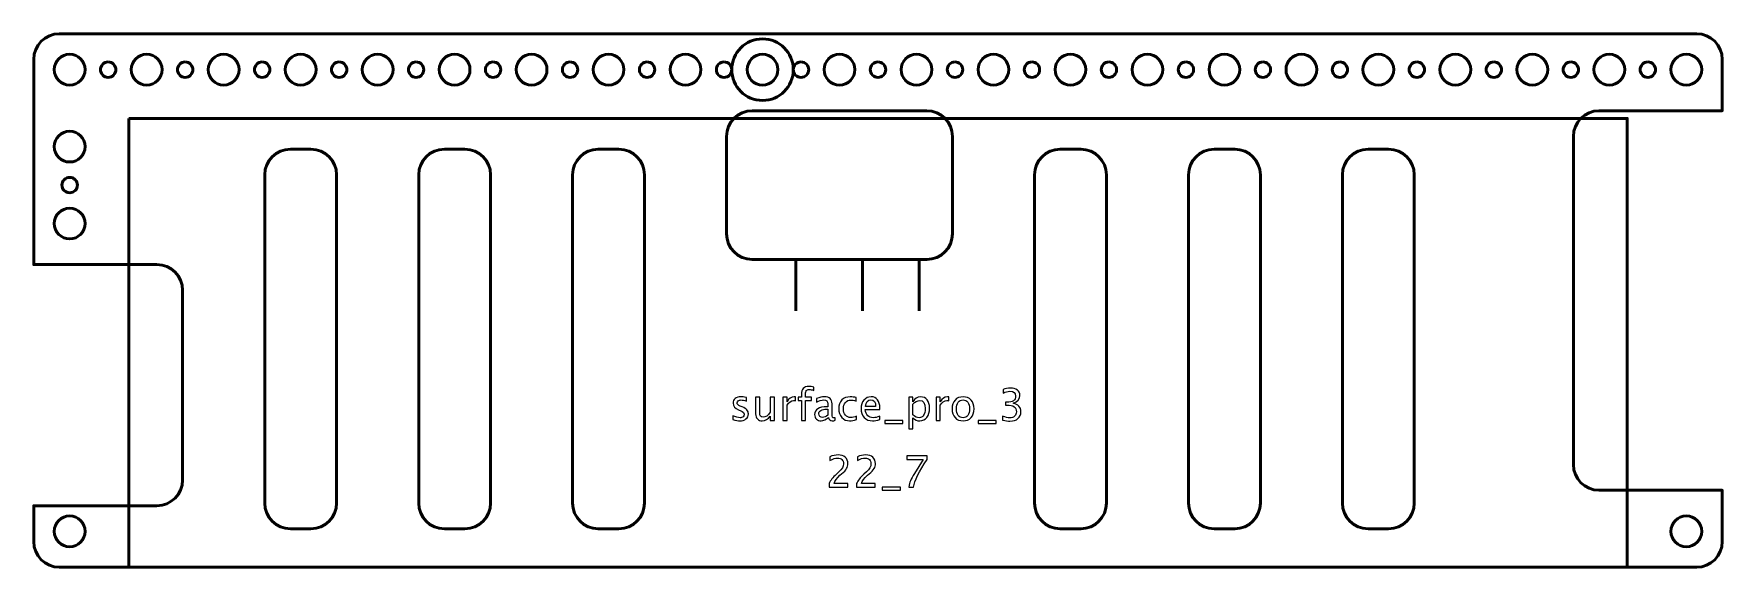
# Model space of a CAD drawing. Header units: centimetres. Extents: x -16.4 to 16.4, y -5.2 to 5.2.
import ezdxf

# ---------------------------------------------------------------- set-up
doc = ezdxf.new("R2010")
doc.units = ezdxf.units.CM
doc.header["$MEASUREMENT"] = 0
doc.layers.add('Layer 1', color=7, linetype='Continuous')

msp = doc.modelspace()

# ---------------------------------------------------------------- linework, layer by layer
at = {"layer": 'Layer 1', "color": 4, "lineweight": 53}
msp.add_ellipse((-2.24999, 4.49999), major_axis=(0, 0.60001), ratio=1, dxfattribs=at)
at = {"layer": 'Layer 1', "lineweight": 53}
for centre, major_axis in [((-15.74999, 4.49999), (0, 0.30001)), ((-15, 4.5), (0, 0.15)), ((-14.24999, 4.49999), (0, 0.30001)), ((-13.5, 4.5), (0, 0.15)), ((-12.74999, 4.49999), (0, 0.30001)), ((-12, 4.5), (0, 0.15)), ((-11.24999, 4.49999), (0, 0.30001)), ((-10.5, 4.5), (0, 0.15)), ((-9.74999, 4.49999), (0, 0.30001)), ((-9, 4.5), (0, 0.15)), ((-8.24999, 4.49999), (0, 0.30001)), ((-7.5, 4.5), (0, 0.15)), ((-6.74999, 4.49999), (0, 0.30001)), ((-6, 4.5), (0, 0.15)), ((-5.24999, 4.49999), (0, 0.30001)), ((-4.5, 4.5), (0, 0.15)), ((-3.74999, 4.49999), (0, 0.30001)), ((-3, 4.5), (0, 0.15)), ((-2.24999, 4.49999), (0, 0.30001)), ((-1.5, 4.5), (0, 0.15)), ((-0.74999, 4.49999), (0, 0.30001)), ((0, 4.5), (0, 0.15)), ((0.75001, 4.49999), (0, 0.30001)), ((1.5, 4.5), (0, 0.15)), ((2.25001, 4.49999), (0, 0.30001)), ((3, 4.5), (0, 0.15)), ((3.75001, 4.49999), (0, 0.30001)), ((4.5, 4.5), (0, 0.15)), ((5.25001, 4.49999), (0, 0.30001)), ((6, 4.5), (0, 0.15)), ((6.75001, 4.49999), (0, 0.30001)), ((7.5, 4.5), (0, 0.15)), ((8.25001, 4.49999), (0, 0.30001)), ((9, 4.5), (0, 0.15)), ((9.75001, 4.49999), (0, 0.30001)), ((10.5, 4.5), (0, 0.15)), ((11.25001, 4.49999), (0, 0.30001)), ((12, 4.5), (0, 0.15)), ((12.75001, 4.49999), (0, 0.30001)), ((13.5, 4.5), (0, 0.15)), ((14.25001, 4.49999), (0, 0.30001)), ((15, 4.5), (0, 0.15)), ((15.75001, 4.49999), (0, 0.30001)), ((-15.74999, 2.99999), (0, 0.30001)), ((-15.75, 2.25), (0, 0.15)), ((-15.74999, 1.49999), (0, 0.30001)), ((-15.74999, -4.50001), (0, 0.30001)), ((15.75001, -4.50001), (0, 0.30001))]:
    msp.add_ellipse(centre, major_axis=major_axis, ratio=1, dxfattribs=at)
for points, knots in [([(-16.45, -4.7), (-16.45, -4.7), (-16.45, -4), (-16.45, -4), (-16.45, -4), (-16.45, -4), (-14.05, -4), (-14.05, -4), (-14.05, -4), (-13.77386, -4), (-13.55, -3.77614), (-13.55, -3.5), (-13.55, -3.5), (-13.55, -3.5), (-13.55, 0.2), (-13.55, 0.2), (-13.55, 0.2), (-13.55, 0.47614), (-13.77386, 0.7), (-14.05, 0.7), (-14.05, 0.7), (-14.05, 0.7), (-16.45, 0.7), (-16.45, 0.7), (-16.45, 0.7), (-16.45, 0.7), (-16.45, 4.7), (-16.45, 4.7), (-16.45, 4.7), (-16.45, 4.97614), (-16.22614, 5.2), (-15.95, 5.2), (-15.95, 5.2), (-15.95, 5.2), (15.95, 5.2), (15.95, 5.2), (15.95, 5.2), (16.22614, 5.2), (16.45, 4.97614), (16.45, 4.7), (16.45, 4.7), (16.45, 4.7), (16.45, 3.7), (16.45, 3.7), (16.45, 3.7), (16.45, 3.7), (14.05, 3.7), (14.05, 3.7), (14.05, 3.7), (13.77386, 3.7), (13.55, 3.47614), (13.55, 3.2), (13.55, 3.2), (13.55, 3.2), (13.55, -3.2), (13.55, -3.2), (13.55, -3.2), (13.55, -3.47614), (13.77386, -3.7), (14.05, -3.7), (14.05, -3.7), (14.05, -3.7), (16.45, -3.7), (16.45, -3.7), (16.45, -3.7), (16.45, -3.7), (16.45, -4.7), (16.45, -4.7), (16.45, -4.7), (16.45, -4.97614), (16.22614, -5.2), (15.95, -5.2), (15.95, -5.2), (15.95, -5.2), (-15.95, -5.2), (-15.95, -5.2), (-15.95, -5.2), (-16.22614, -5.2), (-16.45, -4.97614), (-16.45, -4.7)], [0, 0, 0, 0, 0.04761905, 0.04761905, 0.04761905, 0.04761905, 0.0952381, 0.0952381, 0.0952381, 0.0952381, 0.14285714, 0.14285714, 0.14285714, 0.14285714, 0.19047619, 0.19047619, 0.19047619, 0.19047619, 0.23809524, 0.23809524, 0.23809524, 0.23809524, 0.28571429, 0.28571429, 0.28571429, 0.28571429, 0.33333333, 0.33333333, 0.33333333, 0.33333333, 0.38095238, 0.38095238, 0.38095238, 0.38095238, 0.42857143, 0.42857143, 0.42857143, 0.42857143, 0.47619048, 0.47619048, 0.47619048, 0.47619048, 0.52380952, 0.52380952, 0.52380952, 0.52380952, 0.57142857, 0.57142857, 0.57142857, 0.57142857, 0.61904762, 0.61904762, 0.61904762, 0.61904762, 0.66666667, 0.66666667, 0.66666667, 0.66666667, 0.71428571, 0.71428571, 0.71428571, 0.71428571, 0.76190476, 0.76190476, 0.76190476, 0.76190476, 0.80952381, 0.80952381, 0.80952381, 0.80952381, 0.85714286, 0.85714286, 0.85714286, 0.85714286, 0.9047619, 0.9047619, 0.9047619, 0.9047619, 1, 1, 1, 1]), ([(-2.95, 1.3), (-2.95, 1.3), (-2.95, 3.2), (-2.95, 3.2), (-2.95, 3.2), (-2.95, 3.47614), (-2.72614, 3.7), (-2.45, 3.7), (-2.45, 3.7), (-2.45, 3.7), (0.95, 3.7), (0.95, 3.7), (0.95, 3.7), (1.22614, 3.7), (1.45, 3.47614), (1.45, 3.2), (1.45, 3.2), (1.45, 3.2), (1.45, 1.3), (1.45, 1.3), (1.45, 1.3), (1.45, 1.02386), (1.22614, 0.8), (0.95, 0.8), (0.95, 0.8), (0.95, 0.8), (-2.45, 0.8), (-2.45, 0.8), (-2.45, 0.8), (-2.72614, 0.8), (-2.95, 1.02386), (-2.95, 1.3)], [0, 0, 0, 0, 0.11111111, 0.11111111, 0.11111111, 0.11111111, 0.22222222, 0.22222222, 0.22222222, 0.22222222, 0.33333333, 0.33333333, 0.33333333, 0.33333333, 0.44444444, 0.44444444, 0.44444444, 0.44444444, 0.55555556, 0.55555556, 0.55555556, 0.55555556, 0.66666667, 0.66666667, 0.66666667, 0.66666667, 0.77777778, 0.77777778, 0.77777778, 0.77777778, 1, 1, 1, 1]), ([(-11.95, -3.95), (-11.95, -3.95), (-11.95, 2.45), (-11.95, 2.45), (-11.95, 2.45), (-11.95, 2.72614), (-11.72614, 2.95), (-11.45, 2.95), (-11.45, 2.95), (-11.45, 2.95), (-11.05, 2.95), (-11.05, 2.95), (-11.05, 2.95), (-10.77386, 2.95), (-10.55, 2.72614), (-10.55, 2.45), (-10.55, 2.45), (-10.55, 2.45), (-10.55, -3.95), (-10.55, -3.95), (-10.55, -3.95), (-10.55, -4.22614), (-10.77386, -4.45), (-11.05, -4.45), (-11.05, -4.45), (-11.05, -4.45), (-11.45, -4.45), (-11.45, -4.45), (-11.45, -4.45), (-11.72614, -4.45), (-11.95, -4.22614), (-11.95, -3.95)], [0, 0, 0, 0, 0.11111111, 0.11111111, 0.11111111, 0.11111111, 0.22222222, 0.22222222, 0.22222222, 0.22222222, 0.33333333, 0.33333333, 0.33333333, 0.33333333, 0.44444444, 0.44444444, 0.44444444, 0.44444444, 0.55555556, 0.55555556, 0.55555556, 0.55555556, 0.66666667, 0.66666667, 0.66666667, 0.66666667, 0.77777778, 0.77777778, 0.77777778, 0.77777778, 1, 1, 1, 1]), ([(-8.95, -3.95), (-8.95, -3.95), (-8.95, 2.45), (-8.95, 2.45), (-8.95, 2.45), (-8.95, 2.72614), (-8.72614, 2.95), (-8.45, 2.95), (-8.45, 2.95), (-8.45, 2.95), (-8.05, 2.95), (-8.05, 2.95), (-8.05, 2.95), (-7.77386, 2.95), (-7.55, 2.72614), (-7.55, 2.45), (-7.55, 2.45), (-7.55, 2.45), (-7.55, -3.95), (-7.55, -3.95), (-7.55, -3.95), (-7.55, -4.22614), (-7.77386, -4.45), (-8.05, -4.45), (-8.05, -4.45), (-8.05, -4.45), (-8.45, -4.45), (-8.45, -4.45), (-8.45, -4.45), (-8.72614, -4.45), (-8.95, -4.22614), (-8.95, -3.95)], [0, 0, 0, 0, 0.11111111, 0.11111111, 0.11111111, 0.11111111, 0.22222222, 0.22222222, 0.22222222, 0.22222222, 0.33333333, 0.33333333, 0.33333333, 0.33333333, 0.44444444, 0.44444444, 0.44444444, 0.44444444, 0.55555556, 0.55555556, 0.55555556, 0.55555556, 0.66666667, 0.66666667, 0.66666667, 0.66666667, 0.77777778, 0.77777778, 0.77777778, 0.77777778, 1, 1, 1, 1]), ([(-5.95, -3.95), (-5.95, -3.95), (-5.95, 2.45), (-5.95, 2.45), (-5.95, 2.45), (-5.95, 2.72614), (-5.72614, 2.95), (-5.45, 2.95), (-5.45, 2.95), (-5.45, 2.95), (-5.05, 2.95), (-5.05, 2.95), (-5.05, 2.95), (-4.77386, 2.95), (-4.55, 2.72614), (-4.55, 2.45), (-4.55, 2.45), (-4.55, 2.45), (-4.55, -3.95), (-4.55, -3.95), (-4.55, -3.95), (-4.55, -4.22614), (-4.77386, -4.45), (-5.05, -4.45), (-5.05, -4.45), (-5.05, -4.45), (-5.45, -4.45), (-5.45, -4.45), (-5.45, -4.45), (-5.72614, -4.45), (-5.95, -4.22614), (-5.95, -3.95)], [0, 0, 0, 0, 0.11111111, 0.11111111, 0.11111111, 0.11111111, 0.22222222, 0.22222222, 0.22222222, 0.22222222, 0.33333333, 0.33333333, 0.33333333, 0.33333333, 0.44444444, 0.44444444, 0.44444444, 0.44444444, 0.55555556, 0.55555556, 0.55555556, 0.55555556, 0.66666667, 0.66666667, 0.66666667, 0.66666667, 0.77777778, 0.77777778, 0.77777778, 0.77777778, 1, 1, 1, 1]), ([(3.05, -3.95), (3.05, -3.95), (3.05, 2.45), (3.05, 2.45), (3.05, 2.45), (3.05, 2.72614), (3.27386, 2.95), (3.55, 2.95), (3.55, 2.95), (3.55, 2.95), (3.95, 2.95), (3.95, 2.95), (3.95, 2.95), (4.22614, 2.95), (4.45, 2.72614), (4.45, 2.45), (4.45, 2.45), (4.45, 2.45), (4.45, -3.95), (4.45, -3.95), (4.45, -3.95), (4.45, -4.22614), (4.22614, -4.45), (3.95, -4.45), (3.95, -4.45), (3.95, -4.45), (3.55, -4.45), (3.55, -4.45), (3.55, -4.45), (3.27386, -4.45), (3.05, -4.22614), (3.05, -3.95)], [0, 0, 0, 0, 0.11111111, 0.11111111, 0.11111111, 0.11111111, 0.22222222, 0.22222222, 0.22222222, 0.22222222, 0.33333333, 0.33333333, 0.33333333, 0.33333333, 0.44444444, 0.44444444, 0.44444444, 0.44444444, 0.55555556, 0.55555556, 0.55555556, 0.55555556, 0.66666667, 0.66666667, 0.66666667, 0.66666667, 0.77777778, 0.77777778, 0.77777778, 0.77777778, 1, 1, 1, 1]), ([(6.05, -3.95), (6.05, -3.95), (6.05, 2.45), (6.05, 2.45), (6.05, 2.45), (6.05, 2.72614), (6.27386, 2.95), (6.55, 2.95), (6.55, 2.95), (6.55, 2.95), (6.95, 2.95), (6.95, 2.95), (6.95, 2.95), (7.22614, 2.95), (7.45, 2.72614), (7.45, 2.45), (7.45, 2.45), (7.45, 2.45), (7.45, -3.95), (7.45, -3.95), (7.45, -3.95), (7.45, -4.22614), (7.22614, -4.45), (6.95, -4.45), (6.95, -4.45), (6.95, -4.45), (6.55, -4.45), (6.55, -4.45), (6.55, -4.45), (6.27386, -4.45), (6.05, -4.22614), (6.05, -3.95)], [0, 0, 0, 0, 0.11111111, 0.11111111, 0.11111111, 0.11111111, 0.22222222, 0.22222222, 0.22222222, 0.22222222, 0.33333333, 0.33333333, 0.33333333, 0.33333333, 0.44444444, 0.44444444, 0.44444444, 0.44444444, 0.55555556, 0.55555556, 0.55555556, 0.55555556, 0.66666667, 0.66666667, 0.66666667, 0.66666667, 0.77777778, 0.77777778, 0.77777778, 0.77777778, 1, 1, 1, 1]), ([(9.05, -3.95), (9.05, -3.95), (9.05, 2.45), (9.05, 2.45), (9.05, 2.45), (9.05, 2.72614), (9.27386, 2.95), (9.55, 2.95), (9.55, 2.95), (9.55, 2.95), (9.95, 2.95), (9.95, 2.95), (9.95, 2.95), (10.22614, 2.95), (10.45, 2.72614), (10.45, 2.45), (10.45, 2.45), (10.45, 2.45), (10.45, -3.95), (10.45, -3.95), (10.45, -3.95), (10.45, -4.22614), (10.22614, -4.45), (9.95, -4.45), (9.95, -4.45), (9.95, -4.45), (9.55, -4.45), (9.55, -4.45), (9.55, -4.45), (9.27386, -4.45), (9.05, -4.22614), (9.05, -3.95)], [0, 0, 0, 0, 0.11111111, 0.11111111, 0.11111111, 0.11111111, 0.22222222, 0.22222222, 0.22222222, 0.22222222, 0.33333333, 0.33333333, 0.33333333, 0.33333333, 0.44444444, 0.44444444, 0.44444444, 0.44444444, 0.55555556, 0.55555556, 0.55555556, 0.55555556, 0.66666667, 0.66666667, 0.66666667, 0.66666667, 0.77777778, 0.77777778, 0.77777778, 0.77777778, 1, 1, 1, 1])]:
    msp.add_open_spline(points, degree=3, knots=knots, dxfattribs=at)
at = {"layer": 'Layer 1', "color": 5, "lineweight": 53}
msp.add_open_spline([(-14.6, 3.55), (-14.6, 3.55), (14.6, 3.55), (14.6, 3.55), (14.6, 3.55), (14.6, 3.55), (14.6, -5.2), (14.6, -5.2), (14.6, -5.2), (14.6, -5.2), (-14.6, -5.2), (-14.6, -5.2), (-14.6, -5.2), (-14.6, -5.2), (-14.6, 3.55), (-14.6, 3.55)], degree=3, knots=[0, 0, 0, 0, 0.2, 0.2, 0.2, 0.2, 0.4, 0.4, 0.4, 0.4, 0.6, 0.6, 0.6, 0.6, 1, 1, 1, 1], dxfattribs=at)
for points in [[(-1.6, 0.8), (-1.6, 0.8), (-1.6, -0.2), (-1.6, -0.2)], [(-0.3, 0.8), (-0.3, 0.8), (-0.3, -0.2), (-0.3, -0.2)], [(0.8, 0.8), (0.8, 0.8), (0.8, -0.2), (0.8, -0.2)]]:
    msp.add_open_spline(points, degree=3, dxfattribs=at)
at = {"layer": 'Layer 1', "color": 5, "lineweight": 9}
for points, knots in [([(-2.82747, -2.32013), (-2.82747, -2.32013), (-2.82747, -2.24563), (-2.82747, -2.24563), (-2.82747, -2.24563), (-2.77427, -2.27216), (-2.72812, -2.28542), (-2.68875, -2.28542), (-2.68875, -2.28542), (-2.66533, -2.28542), (-2.64586, -2.27907), (-2.63047, -2.26637), (-2.63047, -2.26637), (-2.61509, -2.25381), (-2.60733, -2.23801), (-2.60733, -2.21896), (-2.60733, -2.21896), (-2.60733, -2.19116), (-2.62892, -2.16816), (-2.6721, -2.14995), (-2.6721, -2.14995), (-2.6721, -2.14995), (-2.71966, -2.12977), (-2.71966, -2.12977), (-2.71966, -2.12977), (-2.78979, -2.1007), (-2.82493, -2.05865), (-2.82493, -2.00404), (-2.82493, -2.00404), (-2.82493, -1.96496), (-2.8111, -1.93419), (-2.78344, -1.91176), (-2.78344, -1.91176), (-2.75578, -1.88932), (-2.71782, -1.87817), (-2.6697, -1.87817), (-2.6697, -1.87817), (-2.64473, -1.87817), (-2.61368, -1.88156), (-2.57685, -1.88847), (-2.57685, -1.88847), (-2.57685, -1.88847), (-2.55992, -1.89172), (-2.55992, -1.89172), (-2.55992, -1.89172), (-2.55992, -1.89172), (-2.55992, -1.95945), (-2.55992, -1.95945), (-2.55992, -1.95945), (-2.60522, -1.94591), (-2.64134, -1.93913), (-2.66829, -1.93913), (-2.66829, -1.93913), (-2.692, -1.93913), (-2.71077, -1.94435), (-2.72502, -1.95465), (-2.72502, -1.95465), (-2.73913, -1.96496), (-2.74619, -1.97878), (-2.74619, -1.99614), (-2.74619, -1.99614), (-2.74619, -2.02055), (-2.72643, -2.0413), (-2.68678, -2.05809), (-2.68678, -2.05809), (-2.68678, -2.05809), (-2.64769, -2.0746), (-2.64769, -2.0746), (-2.64769, -2.0746), (-2.60338, -2.09323), (-2.57205, -2.11298), (-2.55371, -2.13372), (-2.55371, -2.13372), (-2.53522, -2.15447), (-2.52605, -2.18043), (-2.52605, -2.21148), (-2.52605, -2.21148), (-2.52605, -2.25085), (-2.54157, -2.28316), (-2.57276, -2.30842), (-2.57276, -2.30842), (-2.6038, -2.33368), (-2.6436, -2.34638), (-2.692, -2.34638), (-2.692, -2.34638), (-2.72925, -2.34638), (-2.77427, -2.33763), (-2.82747, -2.32013)], [0, 0, 0, 0, 0.04347826, 0.04347826, 0.04347826, 0.04347826, 0.08695652, 0.08695652, 0.08695652, 0.08695652, 0.13043478, 0.13043478, 0.13043478, 0.13043478, 0.17391304, 0.17391304, 0.17391304, 0.17391304, 0.2173913, 0.2173913, 0.2173913, 0.2173913, 0.26086957, 0.26086957, 0.26086957, 0.26086957, 0.30434783, 0.30434783, 0.30434783, 0.30434783, 0.34782609, 0.34782609, 0.34782609, 0.34782609, 0.39130435, 0.39130435, 0.39130435, 0.39130435, 0.43478261, 0.43478261, 0.43478261, 0.43478261, 0.47826087, 0.47826087, 0.47826087, 0.47826087, 0.52173913, 0.52173913, 0.52173913, 0.52173913, 0.56521739, 0.56521739, 0.56521739, 0.56521739, 0.60869565, 0.60869565, 0.60869565, 0.60869565, 0.65217391, 0.65217391, 0.65217391, 0.65217391, 0.69565217, 0.69565217, 0.69565217, 0.69565217, 0.73913043, 0.73913043, 0.73913043, 0.73913043, 0.7826087, 0.7826087, 0.7826087, 0.7826087, 0.82608696, 0.82608696, 0.82608696, 0.82608696, 0.86956522, 0.86956522, 0.86956522, 0.86956522, 0.91304348, 0.91304348, 0.91304348, 0.91304348, 1, 1, 1, 1]), ([(-2.09863, -2.33622), (-2.09863, -2.33622), (-2.09863, -2.25184), (-2.09863, -2.25184), (-2.09863, -2.25184), (-2.14195, -2.31491), (-2.19458, -2.34638), (-2.25639, -2.34638), (-2.25639, -2.34638), (-2.29562, -2.34638), (-2.3268, -2.3341), (-2.34995, -2.30941), (-2.34995, -2.30941), (-2.37323, -2.28471), (-2.3848, -2.25155), (-2.3848, -2.20964), (-2.3848, -2.20964), (-2.3848, -2.20964), (-2.3848, -1.88748), (-2.3848, -1.88748), (-2.3848, -1.88748), (-2.3848, -1.88748), (-2.30352, -1.88748), (-2.30352, -1.88748), (-2.30352, -1.88748), (-2.30352, -1.88748), (-2.30352, -2.18311), (-2.30352, -2.18311), (-2.30352, -2.18311), (-2.30352, -2.21684), (-2.29858, -2.24069), (-2.28884, -2.2548), (-2.28884, -2.2548), (-2.27897, -2.26905), (-2.2626, -2.27611), (-2.2396, -2.27611), (-2.2396, -2.27611), (-2.18992, -2.27611), (-2.14279, -2.24351), (-2.09863, -2.17817), (-2.09863, -2.17817), (-2.09863, -2.17817), (-2.09863, -1.88748), (-2.09863, -1.88748), (-2.09863, -1.88748), (-2.09863, -1.88748), (-2.01734, -1.88748), (-2.01734, -1.88748), (-2.01734, -1.88748), (-2.01734, -1.88748), (-2.01734, -2.33622), (-2.01734, -2.33622), (-2.01734, -2.33622), (-2.01734, -2.33622), (-2.09863, -2.33622), (-2.09863, -2.33622)], [0, 0, 0, 0, 0.06666667, 0.06666667, 0.06666667, 0.06666667, 0.13333333, 0.13333333, 0.13333333, 0.13333333, 0.2, 0.2, 0.2, 0.2, 0.26666667, 0.26666667, 0.26666667, 0.26666667, 0.33333333, 0.33333333, 0.33333333, 0.33333333, 0.4, 0.4, 0.4, 0.4, 0.46666667, 0.46666667, 0.46666667, 0.46666667, 0.53333333, 0.53333333, 0.53333333, 0.53333333, 0.6, 0.6, 0.6, 0.6, 0.66666667, 0.66666667, 0.66666667, 0.66666667, 0.73333333, 0.73333333, 0.73333333, 0.73333333, 0.8, 0.8, 0.8, 0.8, 0.86666667, 0.86666667, 0.86666667, 0.86666667, 1, 1, 1, 1]), ([(-1.85422, -2.33622), (-1.85422, -2.33622), (-1.85422, -1.88748), (-1.85422, -1.88748), (-1.85422, -1.88748), (-1.85422, -1.88748), (-1.77294, -1.88748), (-1.77294, -1.88748), (-1.77294, -1.88748), (-1.77294, -1.88748), (-1.77294, -1.97229), (-1.77294, -1.97229), (-1.77294, -1.97229), (-1.74062, -1.9095), (-1.69378, -1.87817), (-1.63225, -1.87817), (-1.63225, -1.87817), (-1.62393, -1.87817), (-1.61518, -1.87888), (-1.60615, -1.88029), (-1.60615, -1.88029), (-1.60615, -1.88029), (-1.60615, -1.95635), (-1.60615, -1.95635), (-1.60615, -1.95635), (-1.62026, -1.95169), (-1.63267, -1.94929), (-1.6434, -1.94929), (-1.6434, -1.94929), (-1.69505, -1.94929), (-1.73823, -1.97977), (-1.77294, -2.04087), (-1.77294, -2.04087), (-1.77294, -2.04087), (-1.77294, -2.33622), (-1.77294, -2.33622), (-1.77294, -2.33622), (-1.77294, -2.33622), (-1.85422, -2.33622), (-1.85422, -2.33622)], [0, 0, 0, 0, 0.09090909, 0.09090909, 0.09090909, 0.09090909, 0.18181818, 0.18181818, 0.18181818, 0.18181818, 0.27272727, 0.27272727, 0.27272727, 0.27272727, 0.36363636, 0.36363636, 0.36363636, 0.36363636, 0.45454545, 0.45454545, 0.45454545, 0.45454545, 0.54545455, 0.54545455, 0.54545455, 0.54545455, 0.63636364, 0.63636364, 0.63636364, 0.63636364, 0.72727273, 0.72727273, 0.72727273, 0.72727273, 0.81818182, 0.81818182, 0.81818182, 0.81818182, 1, 1, 1, 1]), ([(-1.49255, -2.33622), (-1.49255, -2.33622), (-1.49255, -1.94845), (-1.49255, -1.94845), (-1.49255, -1.94845), (-1.49255, -1.94845), (-1.55619, -1.94845), (-1.55619, -1.94845), (-1.55619, -1.94845), (-1.55619, -1.94845), (-1.55619, -1.88748), (-1.55619, -1.88748), (-1.55619, -1.88748), (-1.55619, -1.88748), (-1.49255, -1.88748), (-1.49255, -1.88748), (-1.49255, -1.88748), (-1.49255, -1.88748), (-1.49255, -1.83372), (-1.49255, -1.83372), (-1.49255, -1.83372), (-1.49255, -1.72676), (-1.44372, -1.67328), (-1.34608, -1.67328), (-1.34608, -1.67328), (-1.3187, -1.67328), (-1.28766, -1.67779), (-1.25294, -1.68682), (-1.25294, -1.68682), (-1.25294, -1.68682), (-1.25294, -1.75202), (-1.25294, -1.75202), (-1.25294, -1.75202), (-1.28977, -1.74016), (-1.31926, -1.73424), (-1.34142, -1.73424), (-1.34142, -1.73424), (-1.36837, -1.73424), (-1.38672, -1.74059), (-1.39645, -1.75343), (-1.39645, -1.75343), (-1.40633, -1.76627), (-1.41127, -1.79012), (-1.41127, -1.82497), (-1.41127, -1.82497), (-1.41127, -1.82497), (-1.41127, -1.88748), (-1.41127, -1.88748), (-1.41127, -1.88748), (-1.41127, -1.88748), (-1.29852, -1.88748), (-1.29852, -1.88748), (-1.29852, -1.88748), (-1.29852, -1.88748), (-1.29852, -1.94845), (-1.29852, -1.94845), (-1.29852, -1.94845), (-1.29852, -1.94845), (-1.41127, -1.94845), (-1.41127, -1.94845), (-1.41127, -1.94845), (-1.41127, -1.94845), (-1.41127, -2.33622), (-1.41127, -2.33622), (-1.41127, -2.33622), (-1.41127, -2.33622), (-1.49255, -2.33622), (-1.49255, -2.33622)], [0, 0, 0, 0, 0.05555556, 0.05555556, 0.05555556, 0.05555556, 0.11111111, 0.11111111, 0.11111111, 0.11111111, 0.16666667, 0.16666667, 0.16666667, 0.16666667, 0.22222222, 0.22222222, 0.22222222, 0.22222222, 0.27777778, 0.27777778, 0.27777778, 0.27777778, 0.33333333, 0.33333333, 0.33333333, 0.33333333, 0.38888889, 0.38888889, 0.38888889, 0.38888889, 0.44444444, 0.44444444, 0.44444444, 0.44444444, 0.5, 0.5, 0.5, 0.5, 0.55555556, 0.55555556, 0.55555556, 0.55555556, 0.61111111, 0.61111111, 0.61111111, 0.61111111, 0.66666667, 0.66666667, 0.66666667, 0.66666667, 0.72222222, 0.72222222, 0.72222222, 0.72222222, 0.77777778, 0.77777778, 0.77777778, 0.77777778, 0.83333333, 0.83333333, 0.83333333, 0.83333333, 0.88888889, 0.88888889, 0.88888889, 0.88888889, 1, 1, 1, 1]), ([(-0.96522, -2.27907), (-1.01404, -2.32394), (-1.06103, -2.34638), (-1.10619, -2.34638), (-1.10619, -2.34638), (-1.1433, -2.34638), (-1.1742, -2.33481), (-1.19862, -2.31153), (-1.19862, -2.31153), (-1.22317, -2.28824), (-1.23545, -2.25889), (-1.23545, -2.22347), (-1.23545, -2.22347), (-1.23545, -2.17451), (-1.21484, -2.13683), (-1.17364, -2.11058), (-1.17364, -2.11058), (-1.13243, -2.08434), (-1.07331, -2.07121), (-0.99626, -2.07121), (-0.99626, -2.07121), (-0.99626, -2.07121), (-0.97721, -2.07121), (-0.97721, -2.07121), (-0.97721, -2.07121), (-0.97721, -2.07121), (-0.97721, -2.01717), (-0.97721, -2.01717), (-0.97721, -2.01717), (-0.97721, -1.9651), (-1.00431, -1.93913), (-1.05863, -1.93913), (-1.05863, -1.93913), (-1.10068, -1.93913), (-1.14669, -1.9524), (-1.1965, -1.97893), (-1.1965, -1.97893), (-1.1965, -1.97893), (-1.1965, -1.91204), (-1.1965, -1.91204), (-1.1965, -1.91204), (-1.14175, -1.88946), (-1.0901, -1.87817), (-1.0417, -1.87817), (-1.0417, -1.87817), (-0.99189, -1.87817), (-0.95506, -1.88946), (-0.93149, -1.91218), (-0.93149, -1.91218), (-0.90779, -1.9349), (-0.89593, -1.96989), (-0.89593, -2.01717), (-0.89593, -2.01717), (-0.89593, -2.01717), (-0.89593, -2.21994), (-0.89593, -2.21994), (-0.89593, -2.21994), (-0.89593, -2.26637), (-0.88168, -2.28965), (-0.85303, -2.28965), (-0.85303, -2.28965), (-0.84951, -2.28965), (-0.84428, -2.28909), (-0.83737, -2.28796), (-0.83737, -2.28796), (-0.83737, -2.28796), (-0.83158, -2.33312), (-0.83158, -2.33312), (-0.83158, -2.33312), (-0.85007, -2.34201), (-0.87039, -2.34638), (-0.89269, -2.34638), (-0.89269, -2.34638), (-0.93065, -2.34638), (-0.95478, -2.32394), (-0.96522, -2.27907)], [0, 0, 0, 0, 0.05, 0.05, 0.05, 0.05, 0.1, 0.1, 0.1, 0.1, 0.15, 0.15, 0.15, 0.15, 0.2, 0.2, 0.2, 0.2, 0.25, 0.25, 0.25, 0.25, 0.3, 0.3, 0.3, 0.3, 0.35, 0.35, 0.35, 0.35, 0.4, 0.4, 0.4, 0.4, 0.45, 0.45, 0.45, 0.45, 0.5, 0.5, 0.5, 0.5, 0.55, 0.55, 0.55, 0.55, 0.6, 0.6, 0.6, 0.6, 0.65, 0.65, 0.65, 0.65, 0.7, 0.7, 0.7, 0.7, 0.75, 0.75, 0.75, 0.75, 0.8, 0.8, 0.8, 0.8, 0.85, 0.85, 0.85, 0.85, 0.9, 0.9, 0.9, 0.9, 1, 1, 1, 1]), ([(-0.41743, -2.32267), (-0.47006, -2.33848), (-0.5155, -2.34638), (-0.55374, -2.34638), (-0.55374, -2.34638), (-0.61442, -2.34638), (-0.66465, -2.32394), (-0.70459, -2.27921), (-0.70459, -2.27921), (-0.74452, -2.23434), (-0.76456, -2.17775), (-0.76456, -2.10959), (-0.76456, -2.10959), (-0.76456, -2.03678), (-0.7448, -1.97991), (-0.70529, -1.93927), (-0.70529, -1.93927), (-0.66578, -1.89849), (-0.61061, -1.87817), (-0.53977, -1.87817), (-0.53977, -1.87817), (-0.50491, -1.87817), (-0.46569, -1.88297), (-0.42251, -1.89256), (-0.42251, -1.89256), (-0.42251, -1.89256), (-0.42251, -1.96115), (-0.42251, -1.96115), (-0.42251, -1.96115), (-0.46837, -1.9476), (-0.50576, -1.94083), (-0.53455, -1.94083), (-0.53455, -1.94083), (-0.57632, -1.94083), (-0.60976, -1.95649), (-0.63474, -1.98767), (-0.63474, -1.98767), (-0.65971, -2.01886), (-0.67227, -2.06049), (-0.67227, -2.11242), (-0.67227, -2.11242), (-0.67227, -2.16279), (-0.65929, -2.20343), (-0.63347, -2.23462), (-0.63347, -2.23462), (-0.60764, -2.26566), (-0.57392, -2.28119), (-0.53201, -2.28119), (-0.53201, -2.28119), (-0.4949, -2.28119), (-0.4568, -2.27159), (-0.41743, -2.2524), (-0.41743, -2.2524), (-0.41743, -2.2524), (-0.41743, -2.32267), (-0.41743, -2.32267)], [0, 0, 0, 0, 0.06666667, 0.06666667, 0.06666667, 0.06666667, 0.13333333, 0.13333333, 0.13333333, 0.13333333, 0.2, 0.2, 0.2, 0.2, 0.26666667, 0.26666667, 0.26666667, 0.26666667, 0.33333333, 0.33333333, 0.33333333, 0.33333333, 0.4, 0.4, 0.4, 0.4, 0.46666667, 0.46666667, 0.46666667, 0.46666667, 0.53333333, 0.53333333, 0.53333333, 0.53333333, 0.6, 0.6, 0.6, 0.6, 0.66666667, 0.66666667, 0.66666667, 0.66666667, 0.73333333, 0.73333333, 0.73333333, 0.73333333, 0.8, 0.8, 0.8, 0.8, 0.86666667, 0.86666667, 0.86666667, 0.86666667, 1, 1, 1, 1]), ([(0.03399, -2.32183), (-0.02062, -2.3382), (-0.06732, -2.34638), (-0.10627, -2.34638), (-0.10627, -2.34638), (-0.17273, -2.34638), (-0.22678, -2.32437), (-0.26841, -2.28048), (-0.26841, -2.28048), (-0.31004, -2.2366), (-0.33092, -2.17973), (-0.33092, -2.10974), (-0.33092, -2.10974), (-0.33092, -2.04186), (-0.31258, -1.98612), (-0.27575, -1.94252), (-0.27575, -1.94252), (-0.23892, -1.89906), (-0.19178, -1.87732), (-0.13435, -1.87732), (-0.13435, -1.87732), (-0.08002, -1.87732), (-0.03797, -1.89666), (-0.00834, -1.93532), (-0.00834, -1.93532), (0.02129, -1.97399), (0.03611, -2.02874), (0.03611, -2.09972), (0.03611, -2.09972), (0.03611, -2.09972), (0.03569, -2.12455), (0.03569, -2.12455), (0.03569, -2.12455), (0.03569, -2.12455), (-0.24795, -2.12455), (-0.24795, -2.12455), (-0.24795, -2.12455), (-0.23609, -2.2318), (-0.18374, -2.28542), (-0.09103, -2.28542), (-0.09103, -2.28542), (-0.05702, -2.28542), (-0.01539, -2.27582), (0.03399, -2.25663), (0.03399, -2.25663), (0.03399, -2.25663), (0.03399, -2.32183), (0.03399, -2.32183)], [0, 0, 0, 0, 0.07692308, 0.07692308, 0.07692308, 0.07692308, 0.15384615, 0.15384615, 0.15384615, 0.15384615, 0.23076923, 0.23076923, 0.23076923, 0.23076923, 0.30769231, 0.30769231, 0.30769231, 0.30769231, 0.38461538, 0.38461538, 0.38461538, 0.38461538, 0.46153846, 0.46153846, 0.46153846, 0.46153846, 0.53846154, 0.53846154, 0.53846154, 0.53846154, 0.61538462, 0.61538462, 0.61538462, 0.61538462, 0.69230769, 0.69230769, 0.69230769, 0.69230769, 0.76923077, 0.76923077, 0.76923077, 0.76923077, 0.84615385, 0.84615385, 0.84615385, 0.84615385, 1, 1, 1, 1]), ([(-0.24371, -2.06359), (-0.24371, -2.06359), (-0.04559, -2.06359), (-0.04559, -2.06359), (-0.04559, -2.06359), (-0.04559, -1.98005), (-0.07678, -1.93829), (-0.13901, -1.93829), (-0.13901, -1.93829), (-0.20166, -1.93829), (-0.23652, -1.98005), (-0.24371, -2.06359)], [0, 0, 0, 0, 0.25, 0.25, 0.25, 0.25, 0.5, 0.5, 0.5, 0.5, 1, 1, 1, 1]), ([(0.59972, -2.49963), (0.59972, -2.49963), (0.59972, -1.88748), (0.59972, -1.88748), (0.59972, -1.88748), (0.59972, -1.88748), (0.681, -1.88748), (0.681, -1.88748), (0.681, -1.88748), (0.681, -1.88748), (0.681, -1.97229), (0.681, -1.97229), (0.681, -1.97229), (0.7143, -1.9095), (0.7644, -1.87817), (0.83114, -1.87817), (0.83114, -1.87817), (0.88519, -1.87817), (0.92766, -1.89779), (0.95871, -1.93716), (0.95871, -1.93716), (0.98975, -1.97653), (1.00528, -2.03029), (1.00528, -2.09845), (1.00528, -2.09845), (1.00528, -2.17267), (0.98764, -2.23264), (0.9525, -2.27808), (0.9525, -2.27808), (0.91736, -2.32366), (0.87108, -2.34638), (0.81379, -2.34638), (0.81379, -2.34638), (0.76059, -2.34638), (0.71628, -2.32606), (0.681, -2.28528), (0.681, -2.28528), (0.681, -2.28528), (0.681, -2.49963), (0.681, -2.49963), (0.681, -2.49963), (0.681, -2.49963), (0.59972, -2.49963), (0.59972, -2.49963)], [0, 0, 0, 0, 0.08333333, 0.08333333, 0.08333333, 0.08333333, 0.16666667, 0.16666667, 0.16666667, 0.16666667, 0.25, 0.25, 0.25, 0.25, 0.33333333, 0.33333333, 0.33333333, 0.33333333, 0.41666667, 0.41666667, 0.41666667, 0.41666667, 0.5, 0.5, 0.5, 0.5, 0.58333333, 0.58333333, 0.58333333, 0.58333333, 0.66666667, 0.66666667, 0.66666667, 0.66666667, 0.75, 0.75, 0.75, 0.75, 0.83333333, 0.83333333, 0.83333333, 0.83333333, 1, 1, 1, 1]), ([(0.681, -2.22926), (0.72291, -2.26665), (0.76285, -2.28542), (0.8008, -2.28542), (0.8008, -2.28542), (0.8382, -2.28542), (0.86713, -2.26976), (0.88745, -2.23857), (0.88745, -2.23857), (0.90791, -2.20739), (0.91807, -2.1635), (0.91807, -2.10677), (0.91807, -2.10677), (0.91807, -2.00179), (0.88335, -1.94929), (0.81393, -1.94929), (0.81393, -1.94929), (0.76849, -1.94929), (0.72418, -1.97385), (0.681, -2.02309), (0.681, -2.02309), (0.681, -2.02309), (0.681, -2.22926), (0.681, -2.22926)], [0, 0, 0, 0, 0.14285714, 0.14285714, 0.14285714, 0.14285714, 0.28571429, 0.28571429, 0.28571429, 0.28571429, 0.42857143, 0.42857143, 0.42857143, 0.42857143, 0.57142857, 0.57142857, 0.57142857, 0.57142857, 0.71428571, 0.71428571, 0.71428571, 0.71428571, 1, 1, 1, 1]), ([(1.13256, -2.33622), (1.13256, -2.33622), (1.13256, -1.88748), (1.13256, -1.88748), (1.13256, -1.88748), (1.13256, -1.88748), (1.21384, -1.88748), (1.21384, -1.88748), (1.21384, -1.88748), (1.21384, -1.88748), (1.21384, -1.97229), (1.21384, -1.97229), (1.21384, -1.97229), (1.24616, -1.9095), (1.293, -1.87817), (1.35453, -1.87817), (1.35453, -1.87817), (1.36285, -1.87817), (1.3716, -1.87888), (1.38063, -1.88029), (1.38063, -1.88029), (1.38063, -1.88029), (1.38063, -1.95635), (1.38063, -1.95635), (1.38063, -1.95635), (1.36652, -1.95169), (1.35411, -1.94929), (1.34338, -1.94929), (1.34338, -1.94929), (1.29173, -1.94929), (1.24855, -1.97977), (1.21384, -2.04087), (1.21384, -2.04087), (1.21384, -2.04087), (1.21384, -2.33622), (1.21384, -2.33622), (1.21384, -2.33622), (1.21384, -2.33622), (1.13256, -2.33622), (1.13256, -2.33622)], [0, 0, 0, 0, 0.09090909, 0.09090909, 0.09090909, 0.09090909, 0.18181818, 0.18181818, 0.18181818, 0.18181818, 0.27272727, 0.27272727, 0.27272727, 0.27272727, 0.36363636, 0.36363636, 0.36363636, 0.36363636, 0.45454545, 0.45454545, 0.45454545, 0.45454545, 0.54545455, 0.54545455, 0.54545455, 0.54545455, 0.63636364, 0.63636364, 0.63636364, 0.63636364, 0.72727273, 0.72727273, 0.72727273, 0.72727273, 0.81818182, 0.81818182, 0.81818182, 0.81818182, 1, 1, 1, 1]), ([(1.65764, -2.34638), (1.59174, -2.34638), (1.53953, -2.32535), (1.50114, -2.2833), (1.50114, -2.2833), (1.46262, -2.24125), (1.44343, -2.1841), (1.44343, -2.11199), (1.44343, -2.11199), (1.44343, -2.04003), (1.46262, -1.98302), (1.50114, -1.94111), (1.50114, -1.94111), (1.53953, -1.8992), (1.59174, -1.87817), (1.65764, -1.87817), (1.65764, -1.87817), (1.72354, -1.87817), (1.77575, -1.8992), (1.81413, -1.94111), (1.81413, -1.94111), (1.85265, -1.98302), (1.87185, -2.04003), (1.87185, -2.11199), (1.87185, -2.11199), (1.87185, -2.1841), (1.85265, -2.24125), (1.81413, -2.2833), (1.81413, -2.2833), (1.77575, -2.32535), (1.72354, -2.34638), (1.65764, -2.34638)], [0, 0, 0, 0, 0.11111111, 0.11111111, 0.11111111, 0.11111111, 0.22222222, 0.22222222, 0.22222222, 0.22222222, 0.33333333, 0.33333333, 0.33333333, 0.33333333, 0.44444444, 0.44444444, 0.44444444, 0.44444444, 0.55555556, 0.55555556, 0.55555556, 0.55555556, 0.66666667, 0.66666667, 0.66666667, 0.66666667, 0.77777778, 0.77777778, 0.77777778, 0.77777778, 1, 1, 1, 1]), ([(1.6575, -2.28542), (1.69771, -2.28542), (1.72904, -2.27032), (1.75134, -2.23998), (1.75134, -2.23998), (1.77349, -2.20978), (1.78464, -2.16703), (1.78464, -2.11199), (1.78464, -2.11199), (1.78464, -2.0571), (1.77349, -2.01449), (1.75134, -1.98429), (1.75134, -1.98429), (1.72904, -1.95423), (1.69771, -1.93913), (1.6575, -1.93913), (1.6575, -1.93913), (1.61714, -1.93913), (1.58581, -1.95423), (1.5638, -1.98429), (1.5638, -1.98429), (1.54164, -2.01449), (1.53064, -2.0571), (1.53064, -2.11199), (1.53064, -2.11199), (1.53064, -2.16703), (1.54164, -2.20978), (1.5638, -2.23998), (1.5638, -2.23998), (1.58581, -2.27032), (1.61714, -2.28542), (1.6575, -2.28542)], [0, 0, 0, 0, 0.11111111, 0.11111111, 0.11111111, 0.11111111, 0.22222222, 0.22222222, 0.22222222, 0.22222222, 0.33333333, 0.33333333, 0.33333333, 0.33333333, 0.44444444, 0.44444444, 0.44444444, 0.44444444, 0.55555556, 0.55555556, 0.55555556, 0.55555556, 0.66666667, 0.66666667, 0.66666667, 0.66666667, 0.77777778, 0.77777778, 0.77777778, 0.77777778, 1, 1, 1, 1]), ([(2.42755, -2.33199), (2.42755, -2.33199), (2.42755, -2.25579), (2.42755, -2.25579), (2.42755, -2.25579), (2.48569, -2.27893), (2.53127, -2.2905), (2.56471, -2.2905), (2.56471, -2.2905), (2.60408, -2.2905), (2.63583, -2.27921), (2.66024, -2.25649), (2.66024, -2.25649), (2.68466, -2.23377), (2.69679, -2.20414), (2.69679, -2.16773), (2.69679, -2.16773), (2.69679, -2.08137), (2.63668, -2.03819), (2.51645, -2.03819), (2.51645, -2.03819), (2.51645, -2.03819), (2.48428, -2.03819), (2.48428, -2.03819), (2.48428, -2.03819), (2.48428, -2.03819), (2.48428, -1.98358), (2.48428, -1.98358), (2.48428, -1.98358), (2.48428, -1.98358), (2.51278, -1.98316), (2.51278, -1.98316), (2.51278, -1.98316), (2.62581, -1.98316), (2.6824, -1.94337), (2.6824, -1.86364), (2.6824, -1.86364), (2.6824, -1.80112), (2.64486, -1.7698), (2.56993, -1.7698), (2.56993, -1.7698), (2.52972, -1.7698), (2.48512, -1.78137), (2.43602, -1.80451), (2.43602, -1.80451), (2.43602, -1.80451), (2.43602, -1.73339), (2.43602, -1.73339), (2.43602, -1.73339), (2.48414, -1.71702), (2.53056, -1.70884), (2.57515, -1.70884), (2.57515, -1.70884), (2.63583, -1.70884), (2.68254, -1.72097), (2.71499, -1.74524), (2.71499, -1.74524), (2.74745, -1.76937), (2.76368, -1.80451), (2.76368, -1.85051), (2.76368, -1.85051), (2.76368, -1.92234), (2.7212, -1.97356), (2.63611, -2.00404), (2.63611, -2.00404), (2.73475, -2.02704), (2.784, -2.08109), (2.784, -2.16646), (2.784, -2.16646), (2.784, -2.22404), (2.76495, -2.26933), (2.72699, -2.30221), (2.72699, -2.30221), (2.68903, -2.33509), (2.63682, -2.35146), (2.5705, -2.35146), (2.5705, -2.35146), (2.53268, -2.35146), (2.48512, -2.34497), (2.42755, -2.33199)], [0, 0, 0, 0, 0.04761905, 0.04761905, 0.04761905, 0.04761905, 0.0952381, 0.0952381, 0.0952381, 0.0952381, 0.14285714, 0.14285714, 0.14285714, 0.14285714, 0.19047619, 0.19047619, 0.19047619, 0.19047619, 0.23809524, 0.23809524, 0.23809524, 0.23809524, 0.28571429, 0.28571429, 0.28571429, 0.28571429, 0.33333333, 0.33333333, 0.33333333, 0.33333333, 0.38095238, 0.38095238, 0.38095238, 0.38095238, 0.42857143, 0.42857143, 0.42857143, 0.42857143, 0.47619048, 0.47619048, 0.47619048, 0.47619048, 0.52380952, 0.52380952, 0.52380952, 0.52380952, 0.57142857, 0.57142857, 0.57142857, 0.57142857, 0.61904762, 0.61904762, 0.61904762, 0.61904762, 0.66666667, 0.66666667, 0.66666667, 0.66666667, 0.71428571, 0.71428571, 0.71428571, 0.71428571, 0.76190476, 0.76190476, 0.76190476, 0.76190476, 0.80952381, 0.80952381, 0.80952381, 0.80952381, 0.85714286, 0.85714286, 0.85714286, 0.85714286, 0.9047619, 0.9047619, 0.9047619, 0.9047619, 1, 1, 1, 1]), ([(-0.97721, -2.23476), (-0.97721, -2.23476), (-0.97721, -2.11947), (-0.97721, -2.11947), (-0.97721, -2.11947), (-0.97721, -2.11947), (-1.00332, -2.11863), (-1.00332, -2.11863), (-1.00332, -2.11863), (-1.04847, -2.11863), (-1.08488, -2.12695), (-1.11268, -2.1436), (-1.11268, -2.1436), (-1.14034, -2.16039), (-1.15417, -2.18255), (-1.15417, -2.21021), (-1.15417, -2.21021), (-1.15417, -2.22954), (-1.14725, -2.24591), (-1.13356, -2.25931), (-1.13356, -2.25931), (-1.11973, -2.27272), (-1.10294, -2.27949), (-1.08305, -2.27949), (-1.08305, -2.27949), (-1.04918, -2.27949), (-1.0139, -2.26454), (-0.97721, -2.23476)], [0, 0, 0, 0, 0.125, 0.125, 0.125, 0.125, 0.25, 0.25, 0.25, 0.25, 0.375, 0.375, 0.375, 0.375, 0.5, 0.5, 0.5, 0.5, 0.625, 0.625, 0.625, 0.625, 0.75, 0.75, 0.75, 0.75, 1, 1, 1, 1]), ([(0.13066, -2.39718), (0.13066, -2.39718), (0.13066, -2.33622), (0.13066, -2.33622), (0.13066, -2.33622), (0.13066, -2.33622), (0.48287, -2.33622), (0.48287, -2.33622), (0.48287, -2.33622), (0.48287, -2.33622), (0.48287, -2.39718), (0.48287, -2.39718), (0.48287, -2.39718), (0.48287, -2.39718), (0.13066, -2.39718), (0.13066, -2.39718)], [0, 0, 0, 0, 0.2, 0.2, 0.2, 0.2, 0.4, 0.4, 0.4, 0.4, 0.6, 0.6, 0.6, 0.6, 1, 1, 1, 1]), ([(1.95341, -2.39718), (1.95341, -2.39718), (1.95341, -2.33622), (1.95341, -2.33622), (1.95341, -2.33622), (1.95341, -2.33622), (2.30562, -2.33622), (2.30562, -2.33622), (2.30562, -2.33622), (2.30562, -2.33622), (2.30562, -2.39718), (2.30562, -2.39718), (2.30562, -2.39718), (2.30562, -2.39718), (1.95341, -2.39718), (1.95341, -2.39718)], [0, 0, 0, 0, 0.2, 0.2, 0.2, 0.2, 0.4, 0.4, 0.4, 0.4, 0.6, 0.6, 0.6, 0.6, 1, 1, 1, 1]), ([(-0.95251, -3.63726), (-0.95251, -3.63726), (-0.95251, -3.56614), (-0.95251, -3.56614), (-0.95251, -3.56614), (-0.9288, -3.51068), (-0.88096, -3.45015), (-0.80885, -3.38481), (-0.80885, -3.38481), (-0.80885, -3.38481), (-0.76229, -3.34304), (-0.76229, -3.34304), (-0.76229, -3.34304), (-0.70232, -3.28857), (-0.67226, -3.23467), (-0.67226, -3.18105), (-0.67226, -3.18105), (-0.67226, -3.14676), (-0.68256, -3.11994), (-0.70302, -3.10033), (-0.70302, -3.10033), (-0.72348, -3.08072), (-0.75185, -3.07084), (-0.78783, -3.07084), (-0.78783, -3.07084), (-0.82988, -3.07084), (-0.87969, -3.08692), (-0.93727, -3.1191), (-0.93727, -3.1191), (-0.93727, -3.1191), (-0.93727, -3.04798), (-0.93727, -3.04798), (-0.93727, -3.04798), (-0.88294, -3.02258), (-0.82889, -3.00988), (-0.77499, -3.00988), (-0.77499, -3.00988), (-0.7177, -3.00988), (-0.67169, -3.02526), (-0.63698, -3.05616), (-0.63698, -3.05616), (-0.60241, -3.08707), (-0.58505, -3.12799), (-0.58505, -3.17907), (-0.58505, -3.17907), (-0.58505, -3.21576), (-0.5938, -3.24836), (-0.6113, -3.27672), (-0.6113, -3.27672), (-0.62894, -3.30522), (-0.66153, -3.33966), (-0.70937, -3.3803), (-0.70937, -3.3803), (-0.70937, -3.3803), (-0.74084, -3.40711), (-0.74084, -3.40711), (-0.74084, -3.40711), (-0.80631, -3.46256), (-0.84413, -3.51562), (-0.85429, -3.56614), (-0.85429, -3.56614), (-0.85429, -3.56614), (-0.58759, -3.56614), (-0.58759, -3.56614), (-0.58759, -3.56614), (-0.58759, -3.56614), (-0.58759, -3.63726), (-0.58759, -3.63726), (-0.58759, -3.63726), (-0.58759, -3.63726), (-0.95251, -3.63726), (-0.95251, -3.63726)], [0, 0, 0, 0, 0.05263158, 0.05263158, 0.05263158, 0.05263158, 0.10526316, 0.10526316, 0.10526316, 0.10526316, 0.15789474, 0.15789474, 0.15789474, 0.15789474, 0.21052632, 0.21052632, 0.21052632, 0.21052632, 0.26315789, 0.26315789, 0.26315789, 0.26315789, 0.31578947, 0.31578947, 0.31578947, 0.31578947, 0.36842105, 0.36842105, 0.36842105, 0.36842105, 0.42105263, 0.42105263, 0.42105263, 0.42105263, 0.47368421, 0.47368421, 0.47368421, 0.47368421, 0.52631579, 0.52631579, 0.52631579, 0.52631579, 0.57894737, 0.57894737, 0.57894737, 0.57894737, 0.63157895, 0.63157895, 0.63157895, 0.63157895, 0.68421053, 0.68421053, 0.68421053, 0.68421053, 0.73684211, 0.73684211, 0.73684211, 0.73684211, 0.78947368, 0.78947368, 0.78947368, 0.78947368, 0.84210526, 0.84210526, 0.84210526, 0.84210526, 0.89473684, 0.89473684, 0.89473684, 0.89473684, 1, 1, 1, 1]), ([(-0.41713, -3.63726), (-0.41713, -3.63726), (-0.41713, -3.56614), (-0.41713, -3.56614), (-0.41713, -3.56614), (-0.39342, -3.51068), (-0.34558, -3.45015), (-0.27347, -3.38481), (-0.27347, -3.38481), (-0.27347, -3.38481), (-0.22691, -3.34304), (-0.22691, -3.34304), (-0.22691, -3.34304), (-0.16694, -3.28857), (-0.13688, -3.23467), (-0.13688, -3.18105), (-0.13688, -3.18105), (-0.13688, -3.14676), (-0.14718, -3.11994), (-0.16764, -3.10033), (-0.16764, -3.10033), (-0.1881, -3.08072), (-0.21647, -3.07084), (-0.25245, -3.07084), (-0.25245, -3.07084), (-0.2945, -3.07084), (-0.34431, -3.08692), (-0.40189, -3.1191), (-0.40189, -3.1191), (-0.40189, -3.1191), (-0.40189, -3.04798), (-0.40189, -3.04798), (-0.40189, -3.04798), (-0.34756, -3.02258), (-0.29351, -3.00988), (-0.23961, -3.00988), (-0.23961, -3.00988), (-0.18232, -3.00988), (-0.13631, -3.02526), (-0.1016, -3.05616), (-0.1016, -3.05616), (-0.06703, -3.08707), (-0.04967, -3.12799), (-0.04967, -3.17907), (-0.04967, -3.17907), (-0.04967, -3.21576), (-0.05842, -3.24836), (-0.07592, -3.27672), (-0.07592, -3.27672), (-0.09356, -3.30522), (-0.12615, -3.33966), (-0.17399, -3.3803), (-0.17399, -3.3803), (-0.17399, -3.3803), (-0.20546, -3.40711), (-0.20546, -3.40711), (-0.20546, -3.40711), (-0.27093, -3.46256), (-0.30875, -3.51562), (-0.31891, -3.56614), (-0.31891, -3.56614), (-0.31891, -3.56614), (-0.05221, -3.56614), (-0.05221, -3.56614), (-0.05221, -3.56614), (-0.05221, -3.56614), (-0.05221, -3.63726), (-0.05221, -3.63726), (-0.05221, -3.63726), (-0.05221, -3.63726), (-0.41713, -3.63726), (-0.41713, -3.63726)], [0, 0, 0, 0, 0.05263158, 0.05263158, 0.05263158, 0.05263158, 0.10526316, 0.10526316, 0.10526316, 0.10526316, 0.15789474, 0.15789474, 0.15789474, 0.15789474, 0.21052632, 0.21052632, 0.21052632, 0.21052632, 0.26315789, 0.26315789, 0.26315789, 0.26315789, 0.31578947, 0.31578947, 0.31578947, 0.31578947, 0.36842105, 0.36842105, 0.36842105, 0.36842105, 0.42105263, 0.42105263, 0.42105263, 0.42105263, 0.47368421, 0.47368421, 0.47368421, 0.47368421, 0.52631579, 0.52631579, 0.52631579, 0.52631579, 0.57894737, 0.57894737, 0.57894737, 0.57894737, 0.63157895, 0.63157895, 0.63157895, 0.63157895, 0.68421053, 0.68421053, 0.68421053, 0.68421053, 0.73684211, 0.73684211, 0.73684211, 0.73684211, 0.78947368, 0.78947368, 0.78947368, 0.78947368, 0.84210526, 0.84210526, 0.84210526, 0.84210526, 0.89473684, 0.89473684, 0.89473684, 0.89473684, 1, 1, 1, 1]), ([(0.59832, -3.63726), (0.60622, -3.58956), (0.61765, -3.54822), (0.63233, -3.51351), (0.63233, -3.51351), (0.647, -3.47879), (0.67311, -3.43095), (0.71036, -3.37028), (0.71036, -3.37028), (0.71036, -3.37028), (0.87687, -3.10132), (0.87687, -3.10132), (0.87687, -3.10132), (0.87687, -3.10132), (0.56276, -3.10132), (0.56276, -3.10132), (0.56276, -3.10132), (0.56276, -3.10132), (0.56276, -3.02512), (0.56276, -3.02512), (0.56276, -3.02512), (0.56276, -3.02512), (0.95562, -3.02512), (0.95562, -3.02512), (0.95562, -3.02512), (0.95562, -3.02512), (0.95562, -3.10132), (0.95562, -3.10132), (0.95562, -3.10132), (0.79884, -3.33274), (0.71107, -3.51139), (0.6923, -3.63726), (0.6923, -3.63726), (0.6923, -3.63726), (0.59832, -3.63726), (0.59832, -3.63726)], [0, 0, 0, 0, 0.1, 0.1, 0.1, 0.1, 0.2, 0.2, 0.2, 0.2, 0.3, 0.3, 0.3, 0.3, 0.4, 0.4, 0.4, 0.4, 0.5, 0.5, 0.5, 0.5, 0.6, 0.6, 0.6, 0.6, 0.7, 0.7, 0.7, 0.7, 0.8, 0.8, 0.8, 0.8, 1, 1, 1, 1]), ([(0.08354, -3.69822), (0.08354, -3.69822), (0.08354, -3.63726), (0.08354, -3.63726), (0.08354, -3.63726), (0.08354, -3.63726), (0.43575, -3.63726), (0.43575, -3.63726), (0.43575, -3.63726), (0.43575, -3.63726), (0.43575, -3.69822), (0.43575, -3.69822), (0.43575, -3.69822), (0.43575, -3.69822), (0.08354, -3.69822), (0.08354, -3.69822)], [0, 0, 0, 0, 0.2, 0.2, 0.2, 0.2, 0.4, 0.4, 0.4, 0.4, 0.6, 0.6, 0.6, 0.6, 1, 1, 1, 1])]:
    msp.add_open_spline(points, degree=3, knots=knots, dxfattribs=at)

doc.saveas('drawing.dxf')
